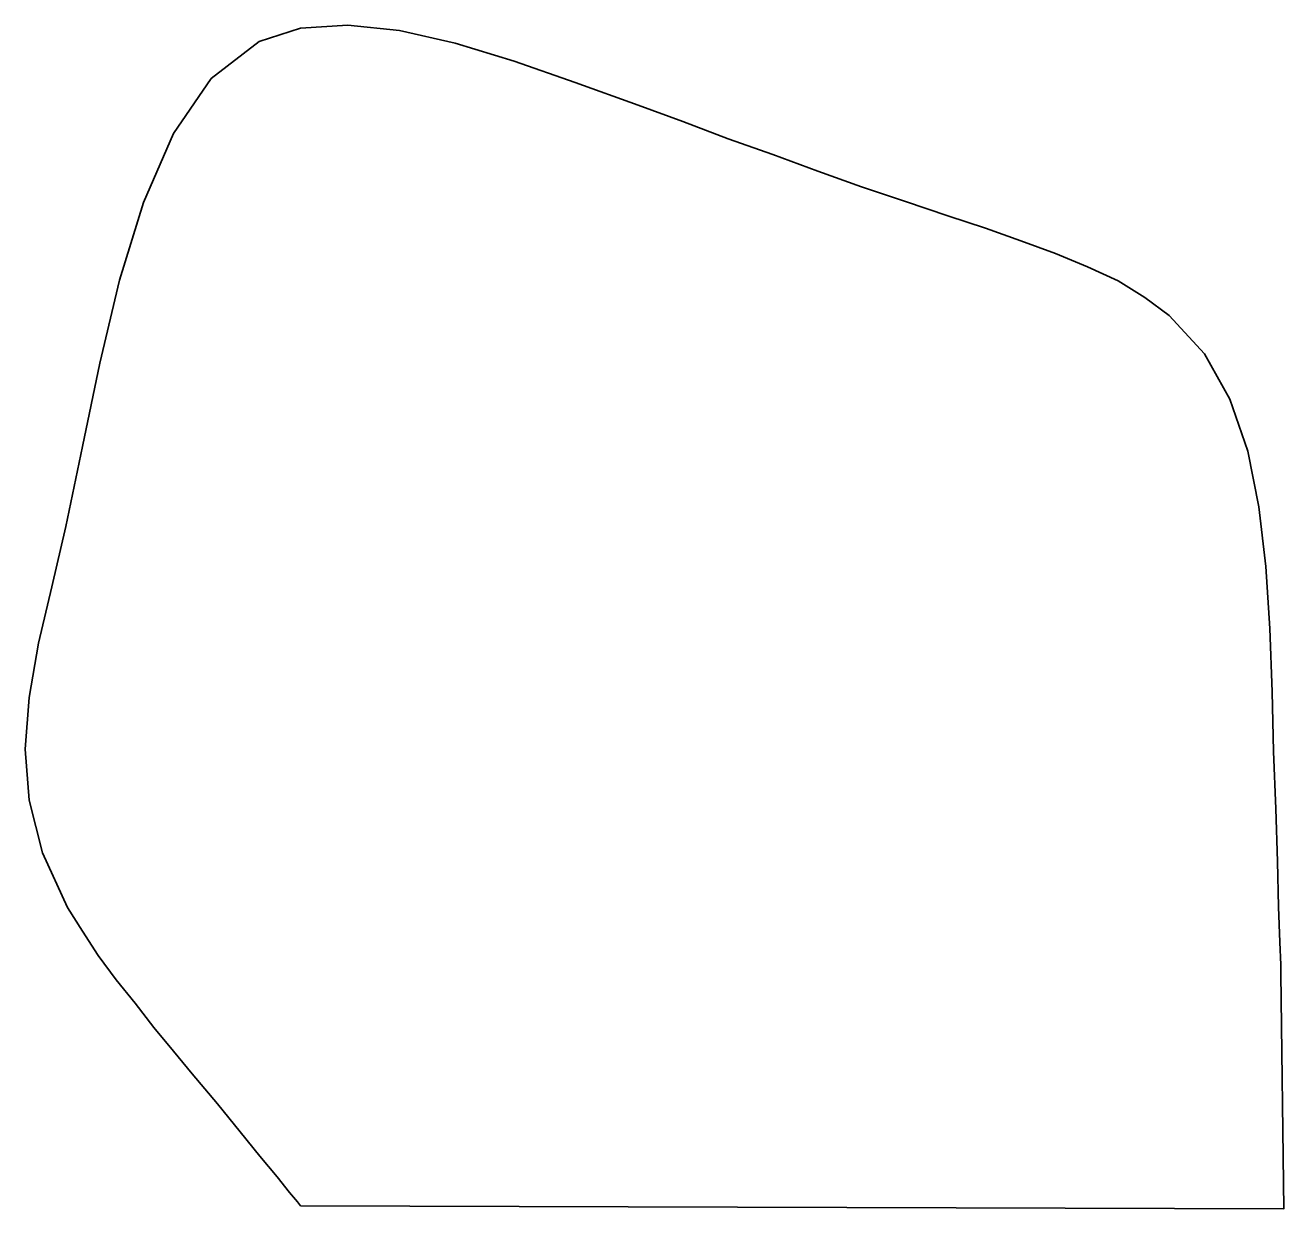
# Model space of a CAD drawing. Extents: x 0 to 1604, y -1509 to 0.
import ezdxf

# ---------------------------------------------------------------- set-up
doc = ezdxf.new("R2010")
doc.units = 0
doc.linetypes.add('Solid', pattern=[0])

msp = doc.modelspace()

# ---------------------------------------------------------------- linework, layer by layer
at = {"color": 2, "linetype": 'Solid', "lineweight": 35}
msp.add_lwpolyline([(347, -1500), (337, -1488), (321, -1468), (299, -1442), (274, -1411), (245, -1375), (213, -1337), (189, -1308), (164, -1278), (140, -1247), (116, -1217), (93, -1186), (73, -1155), (54, -1125), (22, -1055), (5, -988), (0, -923), (5, -857), (17, -788), (34, -716), (52, -639), (73, -537), (95, -431), (120, -325), (151, -226), (189, -138), (237, -68), (298, -21), (351, -4), (411, 0), (477, -7), (548, -23), (623, -46), (701, -73), (781, -102), (838, -123), (896, -145), (953, -165), (1010, -186), (1066, -206), (1122, -225), (1176, -243), (1224, -259), (1269, -275), (1313, -291), (1354, -308), (1393, -326), (1427, -347), (1458, -370), (1503, -419), (1535, -477), (1558, -543), (1572, -614), (1581, -690), (1586, -769), (1589, -850), (1591, -926), (1594, -999), (1596, -1066), (1597, -1124), (1599, -1169), (1600, -1198), (1600, -1209), (1604, -1509), (351, -1505), (347, -1500)], close=True, dxfattribs=at)

doc.saveas('drawing.dxf')
